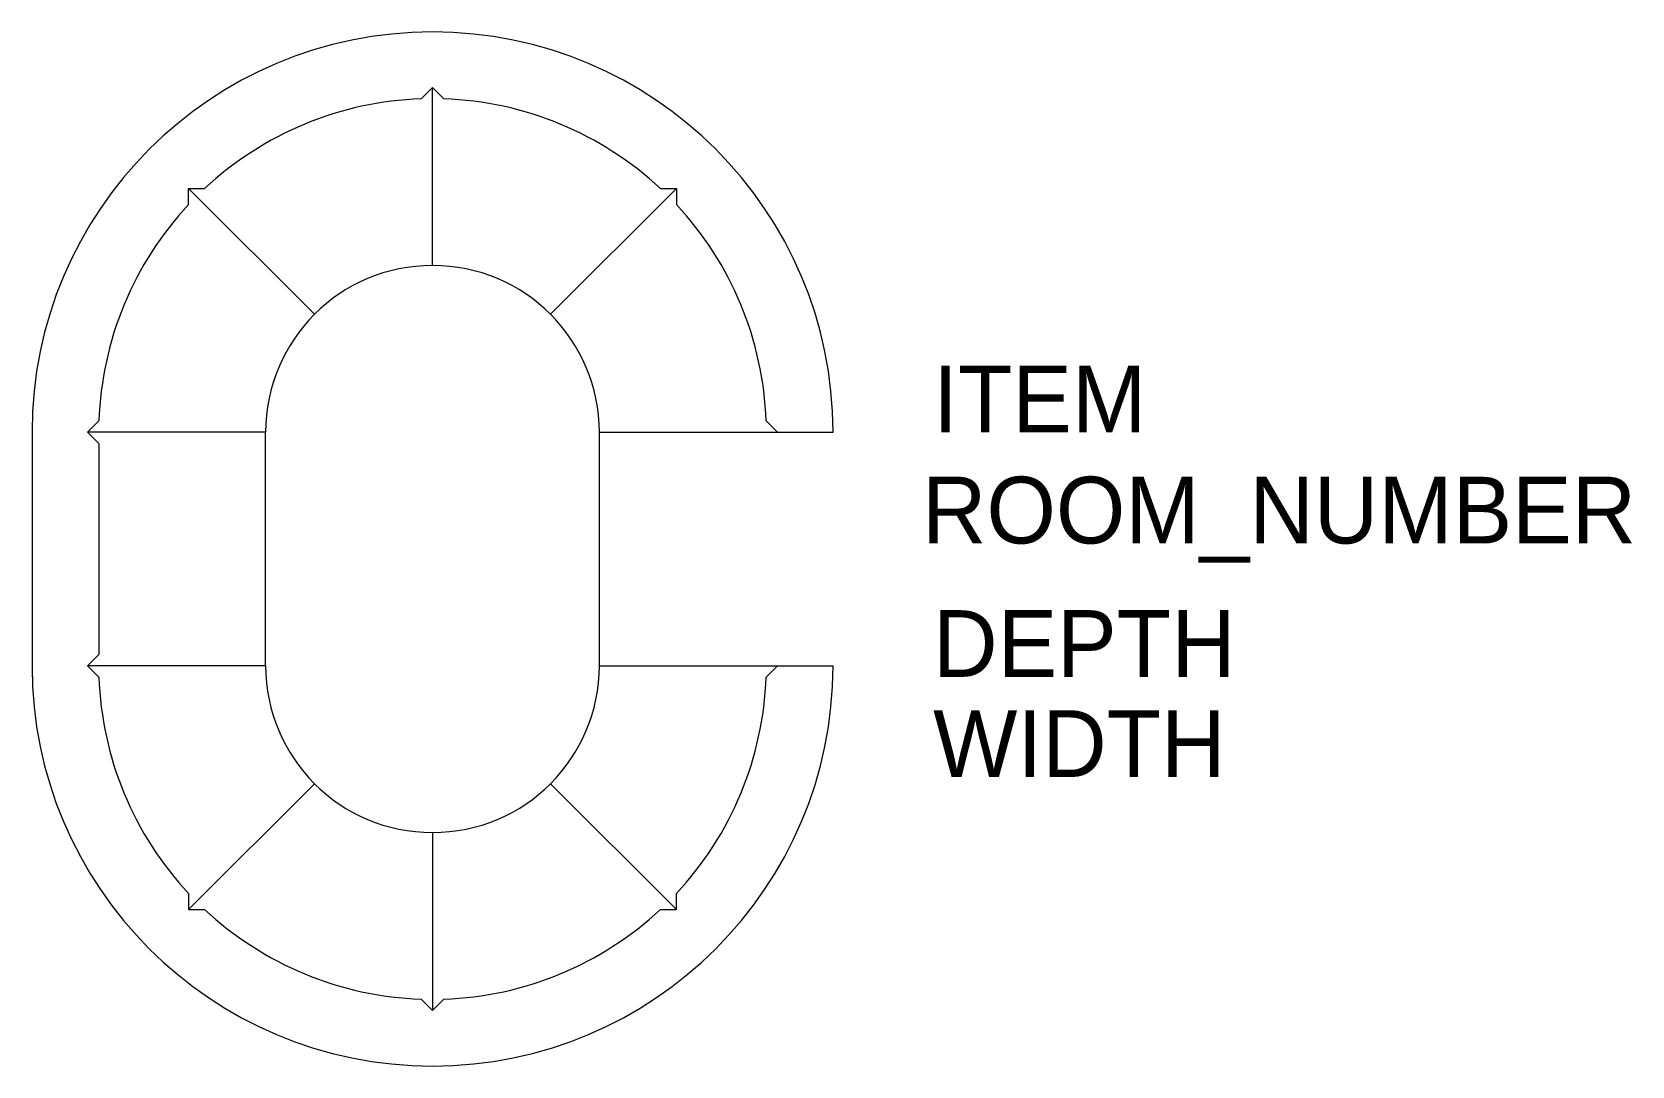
# Model space of a CAD drawing. Extents: x 0 to 3.65, y 0 to 2.36.
import ezdxf

# ---------------------------------------------------------------- set-up
doc = ezdxf.new("R2010")
doc.units = 0
doc.header["$LTSCALE"] = 40
doc.layers.get('0').update_dxf_attribs({"color": 1, "linetype": 'CONTINUOUS'})

msp = doc.modelspace()

# ---------------------------------------------------------------- linework, layer by layer
at = {"color": 0, "linetype": 'BYBLOCK'}
for p, q in [((0.8886, 2.2094), (0.9144, 2.2352)), ((0.9144, 2.2352), (0.9402, 2.2094)), ((0.9144, 1.8288), (0.9144, 2.2352)), ((0.3576, 2.0046), (0.3942, 2.0046)), ((0.3576, 1.968), (0.3576, 2.0046)), ((0.645, 1.7172), (0.3576, 2.0046)), ((1.1838, 1.7172), (1.4712, 2.0046)), ((1.4346, 2.0046), (1.4712, 2.0046)), ((1.4712, 2.0046), (1.4712, 1.968)), ((0.127, 1.4478), (0.1528, 1.4736)), ((1.676, 1.4736), (1.7018, 1.4478)), ((0, 1.4478), (0, 0.889)), ((0.5334, 1.4478), (0.127, 1.4478)), ((0.1524, 1.4224), (0.127, 1.4478)), ((0.5334, 0.9144), (0.5334, 1.4478)), ((1.2954, 0.9144), (1.2954, 1.4478)), ((1.2954, 1.4478), (1.8288, 1.4478)), ((0.1524, 1.4224), (0.1524, 0.9398)), ((0.1524, 0.9398), (0.127, 0.9144)), ((0.127, 0.9144), (0.1528, 0.8886)), ((0.5334, 0.9144), (0.127, 0.9144)), ((1.2954, 0.9144), (1.8288, 0.9144)), ((1.676, 0.8886), (1.7018, 0.9144)), ((0.645, 0.645), (0.3576, 0.3576)), ((1.1838, 0.645), (1.4712, 0.3576)), ((0.9144, 0.5334), (0.9144, 0.127)), ((0.3576, 0.3942), (0.3576, 0.3576)), ((1.4712, 0.3576), (1.4712, 0.3942)), ((0.3576, 0.3576), (0.3942, 0.3576)), ((1.4346, 0.3576), (1.4712, 0.3576)), ((0.8886, 0.1528), (0.9144, 0.127)), ((0.9144, 0.127), (0.9402, 0.1528))]:
    msp.add_line(p, q, dxfattribs=at)
for centre, radius, start, end in [((0.9144, 1.4478), 0.9144, 0, 180), ((0.9144, 1.4478), 0.762, 91.9432, 133.0568), ((0.9144, 1.4478), 0.762, 46.9432, 88.0568), ((0.9144, 1.4478), 0.762, 136.9432, 178.0568), ((0.9144, 1.4478), 0.762, 1.9432, 43.0568), ((0.9144, 1.4478), 0.381, 0, 180), ((0.9144, 0.9144), 0.9144, 180, 0), ((0.9144, 0.9144), 0.381, 180, 0), ((0.9144, 0.9144), 0.762, 181.9432, 223.0568), ((0.9144, 0.9144), 0.762, 316.9432, 358.0568), ((0.9144, 0.9144), 0.762, 226.9432, 268.0568), ((0.9144, 0.9144), 0.762, 271.9432, 313.0568)]:
    msp.add_arc(centre, radius, start, end, dxfattribs=at)

# ---------------------------------------------------------------- texts
for tag, p, s, flags in [('ITEM', (2.0574, 1.4478), 'RESTAURANT BOOTH - 7 SEAT', 3), ('ROOM_NUMBER', (2.032, 1.1938), '', 1), ('DEPTH', (2.0574, 0.889), '72', 3), ('WIDTH', (2.0574, 0.6604), '93', 3)]:
    msp.add_attdef(tag, p, s, height=0.1524, dxfattribs=dict(at, flags=flags))

doc.saveas('drawing.dxf')
